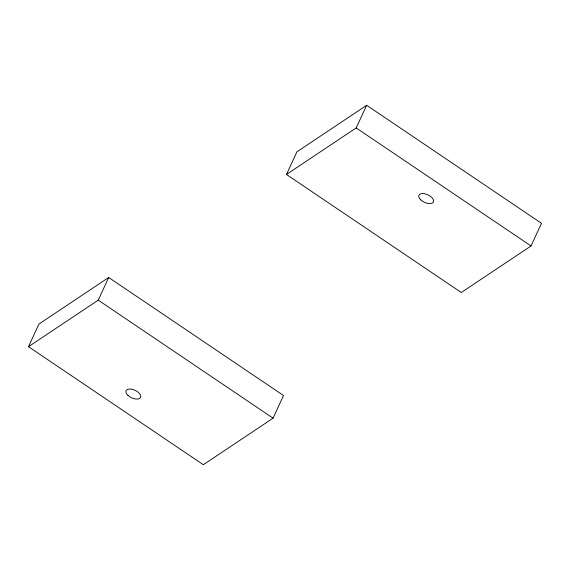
<?xml version="1.0" encoding="UTF-8"?>
<svg xmlns="http://www.w3.org/2000/svg" width="570" height="570" viewBox="0 0 570 570"><rect width="100%" height="100%" fill="white"/><g stroke="black" fill="none" stroke-linecap="round" stroke-linejoin="round"><path stroke-width="0.85" d="M28.5 346.688L38.967 324.031L108.692 277.49L283.532 395.53L273.066 418.18L203.34 464.721L28.5 346.688L98.225 300.141L108.692 277.49M286.468 174.47L296.934 151.82L366.66 105.279L541.5 223.312L531.033 245.969L461.308 292.51L286.468 174.47L356.193 127.929L366.66 105.279M356.193 127.929L531.033 245.969M98.225 300.141L273.066 418.18M127.986 395.423A8.008 4.125 24.8 0 0 140.534 397.589A8.008 4.125 24.8 0 0 131.528 389.196A8.008 4.125 24.8 0 0 127.986 395.423M420.817 199.935A8.008 4.125 24.8 0 0 433.371 202.101A8.008 4.125 24.8 0 0 424.358 193.715A8.008 4.125 24.8 0 0 420.817 199.935"/></g></svg>
